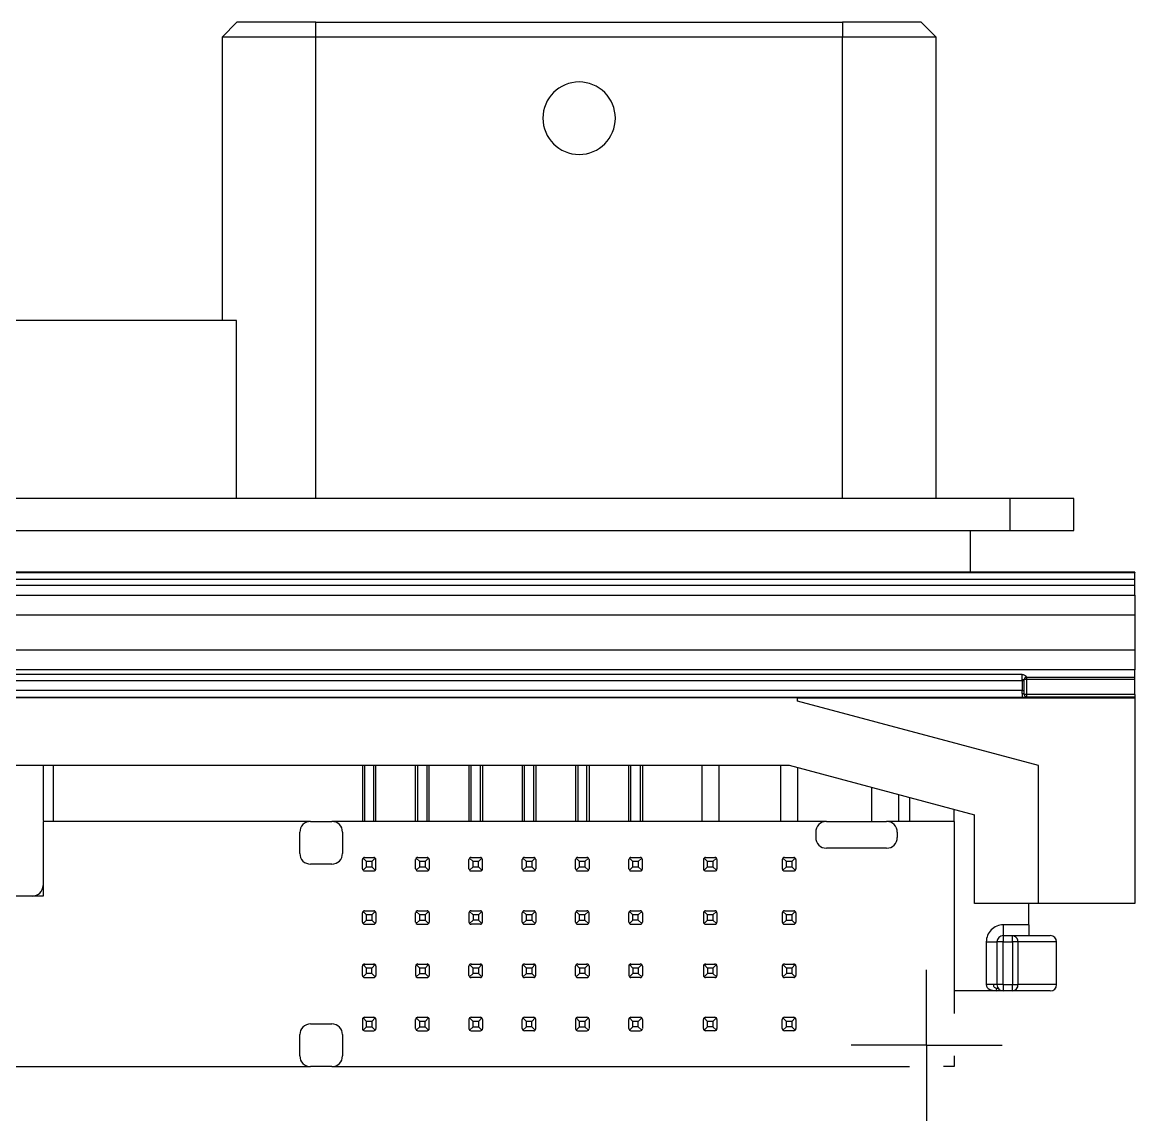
# Model space of a CAD drawing. Extents: x 2.24 to 7.89, y 4.31 to 7.98.
# Drawn here: x 5.837 to 7.892, y 5.947 to 7.976 of the extents above; entities that cross this region are included whole.
import ezdxf

# ---------------------------------------------------------------- set-up
doc = ezdxf.new("R2010")
doc.units = 0
doc.layers.get('0').update_dxf_attribs({"linetype": 'CONTINUOUS'})

# ---------------------------------------------------------------- blocks, each defined once
blk = doc.blocks.new('SW_CENTERMARKSYMBOL_0')
at = {"color": 0, "linetype": 'CONTINUOUS'}
for p, q in [((0, 0.1), (0, 0.1394)), ((0, 0), (0, 0.1)), ((-0.1, 0), (-0.1394, 0)), ((0, 0), (-0.1, 0)), ((0, 0), (0, -0.1)), ((0, 0), (0.1, 0)), ((0.1, 0), (0.1394, 0)), ((0, -0.1), (0, -0.1394))]:
    blk.add_line(p, q, dxfattribs=at)

msp = doc.modelspace()

# ---------------------------------------------------------------- linework, layer by layer
at = {"color": 7, "linetype": 'CONTINUOUS'}
for p, q in [((6.2337, 7.9761), (6.2062, 7.9486)), ((6.3794, 7.9761), (6.2337, 7.9761)), ((6.3794, 7.9486), (6.3794, 7.9761)), ((6.3794, 7.9761), (7.3518, 7.9761)), ((7.3518, 7.9761), (7.3518, 7.9486)), ((7.4975, 7.9761), (7.3518, 7.9761)), ((7.5251, 7.9486), (7.4975, 7.9761)), ((6.2062, 7.9486), (6.2062, 7.4249)), ((6.3794, 7.9486), (6.2062, 7.9486)), ((6.3794, 7.0962), (6.3794, 7.9486)), ((7.3518, 7.9486), (6.3794, 7.9486)), ((7.5251, 7.9486), (7.3518, 7.9486)), ((7.3518, 7.0962), (7.3518, 7.9486)), ((7.5251, 7.0962), (7.5251, 7.9486)), ((6.2329, 7.4249), (5.7266, 7.4249)), ((6.2329, 7.0962), (6.2329, 7.4249)), ((7.6612, 7.0962), (2.4676, 7.0962)), ((7.6612, 7.0962), (7.6612, 7.0371)), ((7.7793, 7.0962), (7.6612, 7.0962)), ((7.7793, 7.0371), (7.7793, 7.0963)), ((2.4676, 7.0371), (7.6612, 7.0371)), ((7.5881, 7.0371), (7.5881, 6.9604)), ((7.6612, 7.0371), (7.7793, 7.0371)), ((2.237, 6.9594), (7.8919, 6.9594)), ((2.237, 6.9476), (7.8919, 6.9476)), ((7.5881, 6.9604), (2.5408, 6.9604)), ((7.8919, 6.9604), (7.5881, 6.9604)), ((7.8919, 6.9604), (7.8919, 6.9594)), ((7.8919, 6.9476), (7.8919, 6.9594)), ((7.8919, 6.9363), (7.8919, 6.9476)), ((2.237, 6.9363), (7.8919, 6.9363)), ((7.8919, 6.9178), (7.8919, 6.9363)), ((2.237, 6.9178), (7.8919, 6.9178)), ((7.8919, 6.9178), (7.8919, 6.8809)), ((7.8919, 6.8809), (2.237, 6.8809)), ((7.8919, 6.8809), (7.8919, 6.8171)), ((2.237, 6.8171), (7.8919, 6.8171)), ((7.8919, 6.8171), (7.8919, 6.7801)), ((7.8919, 6.7801), (2.237, 6.7801)), ((7.684, 6.7711), (2.4449, 6.7711)), ((7.684, 6.7621), (7.684, 6.7711)), ((7.684, 6.76), (7.684, 6.7621)), ((7.6879, 6.7619), (7.6879, 6.7627)), ((7.6918, 6.7619), (7.6879, 6.7619)), ((7.6879, 6.7343), (7.6879, 6.7619)), ((7.6918, 6.7656), (7.6918, 6.7664)), ((7.8919, 6.7657), (7.6918, 6.7656)), ((7.6918, 6.7656), (7.6918, 6.7619)), ((7.8919, 6.7619), (7.6918, 6.7619)), ((7.6918, 6.7619), (7.6918, 6.7343)), ((7.8919, 6.7657), (7.8919, 6.7801)), ((7.8919, 6.7619), (7.8919, 6.7657)), ((7.8919, 6.7343), (7.8919, 6.7619)), ((2.4449, 6.76), (7.684, 6.76)), ((7.684, 6.7415), (2.4449, 6.7415)), ((7.684, 6.76), (7.6879, 6.76)), ((7.684, 6.76), (7.684, 6.7415)), ((7.684, 6.7415), (7.6879, 6.7415)), ((7.684, 6.736), (7.684, 6.7415)), ((2.4449, 6.7297), (7.684, 6.7297)), ((7.2692, 6.7281), (2.8597, 6.7281)), ((7.2692, 6.7281), (7.8919, 6.7281)), ((7.2692, 6.7222), (7.2692, 6.7281)), ((7.714, 6.603), (7.2692, 6.7222)), ((7.684, 6.736), (7.684, 6.7297)), ((7.6918, 6.7343), (7.6879, 6.7343)), ((7.6879, 6.7343), (7.6879, 6.7341)), ((7.6918, 6.7343), (7.6918, 6.7303)), ((7.8919, 6.7343), (7.6918, 6.7343)), ((7.6918, 6.7303), (7.8919, 6.7303)), ((7.6918, 6.7302), (7.6918, 6.7303)), ((7.8919, 6.7343), (7.8919, 6.7303)), ((7.8919, 6.7303), (7.8919, 6.7281)), ((7.8919, 6.7281), (7.8919, 6.3482)), ((2.8753, 6.6041), (7.2536, 6.6041)), ((5.8755, 6.6041), (5.8755, 6.5018)), ((5.8951, 6.4997), (5.8951, 6.6041)), ((6.4653, 6.6041), (6.4653, 6.4997)), ((6.4693, 6.6041), (6.4693, 6.4997)), ((6.4864, 6.4997), (6.4864, 6.6041)), ((6.4903, 6.4997), (6.4903, 6.6041)), ((6.5637, 6.4997), (6.5637, 6.6041)), ((6.5677, 6.4997), (6.5677, 6.6041)), ((6.5848, 6.4997), (6.5848, 6.6041)), ((6.5887, 6.4997), (6.5887, 6.6041)), ((6.6622, 6.6041), (6.6622, 6.4997)), ((6.6661, 6.4997), (6.6661, 6.6041)), ((6.6832, 6.4997), (6.6832, 6.6041)), ((6.6872, 6.6041), (6.6872, 6.4997)), ((6.7606, 6.6041), (6.7606, 6.4997)), ((6.7645, 6.4997), (6.7645, 6.6041)), ((6.7817, 6.4997), (6.7817, 6.6041)), ((6.7856, 6.6041), (6.7856, 6.4997)), ((6.859, 6.6041), (6.859, 6.4997)), ((6.863, 6.6041), (6.863, 6.4997)), ((6.8801, 6.4997), (6.8801, 6.6041)), ((6.884, 6.6041), (6.884, 6.4997)), ((6.9574, 6.4997), (6.9574, 6.6041)), ((6.9614, 6.4997), (6.9614, 6.6041)), ((6.9785, 6.6041), (6.9785, 6.4997)), ((6.9824, 6.6041), (6.9824, 6.4997)), ((7.092, 6.6041), (7.092, 6.4997)), ((7.1235, 6.6041), (7.1235, 6.4997)), ((7.2377, 6.6041), (7.2377, 6.4997)), ((7.2536, 6.6041), (7.5959, 6.5123)), ((7.2692, 6.5999), (7.2692, 6.4997)), ((7.714, 6.3482), (7.714, 6.603)), ((7.406, 6.4997), (7.406, 6.5632)), ((7.4562, 6.4997), (7.4562, 6.5498)), ((7.4758, 6.5445), (7.4758, 6.4997)), ((7.5585, 6.4997), (7.5585, 6.5224)), ((5.8755, 6.4997), (5.8755, 6.3619)), ((6.3695, 6.4997), (5.8755, 6.4997)), ((6.3695, 6.4997), (6.4089, 6.4997)), ((7.3223, 6.4997), (6.4089, 6.4997)), ((7.3223, 6.4997), (7.4335, 6.4997)), ((7.5585, 6.4997), (7.4335, 6.4997)), ((7.5585, 6.4997), (7.5585, 6.1454)), ((7.5959, 6.3482), (7.5959, 6.5123)), ((6.3499, 6.4407), (6.3499, 6.4801)), ((6.4286, 6.4801), (6.4286, 6.4407)), ((7.3026, 6.4801), (7.3026, 6.4702)), ((7.4532, 6.4801), (7.4532, 6.4702)), ((6.4729, 6.4258), (6.4665, 6.4322)), ((6.4693, 6.4334), (6.4864, 6.4334)), ((6.4892, 6.4322), (6.4827, 6.4258)), ((6.5713, 6.4258), (6.5649, 6.4322)), ((6.5677, 6.4334), (6.5848, 6.4334)), ((6.5876, 6.4322), (6.5812, 6.4258)), ((6.6697, 6.4258), (6.6633, 6.4322)), ((6.6661, 6.4334), (6.6832, 6.4334)), ((6.686, 6.4322), (6.6796, 6.4258)), ((6.7682, 6.4258), (6.7617, 6.4322)), ((6.7645, 6.4334), (6.7817, 6.4334)), ((6.7844, 6.4322), (6.778, 6.4258)), ((6.8666, 6.4258), (6.8602, 6.4322)), ((6.863, 6.4334), (6.8801, 6.4334)), ((6.8829, 6.4322), (6.8764, 6.4258)), ((6.965, 6.4258), (6.9586, 6.4322)), ((6.9614, 6.4334), (6.9785, 6.4334)), ((6.9813, 6.4322), (6.9749, 6.4258)), ((7.1028, 6.4258), (7.0964, 6.4322)), ((7.0992, 6.4334), (7.1163, 6.4334)), ((7.1191, 6.4322), (7.1127, 6.4258)), ((7.2485, 6.4258), (7.2421, 6.4322)), ((7.2448, 6.4334), (7.262, 6.4334)), ((7.2648, 6.4322), (7.2583, 6.4258)), ((7.4335, 6.4505), (7.3223, 6.4505)), ((6.4089, 6.421), (6.3695, 6.421)), ((6.4653, 6.4123), (6.4653, 6.4295)), ((6.4665, 6.4096), (6.4729, 6.416)), ((6.4729, 6.416), (6.4729, 6.4258)), ((6.4827, 6.4258), (6.4729, 6.4258)), ((6.4729, 6.416), (6.4827, 6.416)), ((6.4827, 6.4258), (6.4827, 6.416)), ((6.4827, 6.416), (6.4892, 6.4096)), ((6.4903, 6.4123), (6.4903, 6.4295)), ((6.5637, 6.4123), (6.5637, 6.4295)), ((6.5649, 6.4096), (6.5713, 6.416)), ((6.5713, 6.416), (6.5713, 6.4258)), ((6.5812, 6.4258), (6.5713, 6.4258)), ((6.5713, 6.416), (6.5812, 6.416)), ((6.5812, 6.4258), (6.5812, 6.416)), ((6.5812, 6.416), (6.5876, 6.4096)), ((6.5887, 6.4295), (6.5887, 6.4123)), ((6.6622, 6.4123), (6.6622, 6.4295)), ((6.6633, 6.4096), (6.6697, 6.416)), ((6.6697, 6.416), (6.6697, 6.4258)), ((6.6796, 6.4258), (6.6697, 6.4258)), ((6.6697, 6.416), (6.6796, 6.416)), ((6.6796, 6.416), (6.6796, 6.4258)), ((6.686, 6.4096), (6.6796, 6.416)), ((6.6872, 6.4123), (6.6872, 6.4295)), ((6.7606, 6.4123), (6.7606, 6.4295)), ((6.7617, 6.4096), (6.7682, 6.416)), ((6.7682, 6.416), (6.7682, 6.4258)), ((6.778, 6.4258), (6.7682, 6.4258)), ((6.7682, 6.416), (6.778, 6.416)), ((6.778, 6.4258), (6.778, 6.416)), ((6.778, 6.416), (6.7844, 6.4096)), ((6.7856, 6.4295), (6.7856, 6.4123)), ((6.859, 6.4123), (6.859, 6.4295)), ((6.8602, 6.4096), (6.8666, 6.416)), ((6.8666, 6.416), (6.8666, 6.4258)), ((6.8764, 6.4258), (6.8666, 6.4258)), ((6.8666, 6.416), (6.8764, 6.416)), ((6.8764, 6.4258), (6.8764, 6.416)), ((6.8764, 6.416), (6.8829, 6.4096)), ((6.884, 6.4295), (6.884, 6.4123)), ((6.9574, 6.4123), (6.9574, 6.4295)), ((6.9586, 6.4096), (6.965, 6.416)), ((6.965, 6.416), (6.965, 6.4258)), ((6.9749, 6.4258), (6.965, 6.4258)), ((6.965, 6.416), (6.9749, 6.416)), ((6.9749, 6.4258), (6.9749, 6.416)), ((6.9749, 6.416), (6.9813, 6.4096)), ((6.9824, 6.4123), (6.9824, 6.4295)), ((7.0952, 6.4295), (7.0952, 6.4123)), ((7.0964, 6.4096), (7.1028, 6.416)), ((7.1028, 6.416), (7.1028, 6.4258)), ((7.1127, 6.4258), (7.1028, 6.4258)), ((7.1028, 6.416), (7.1127, 6.416)), ((7.1127, 6.4258), (7.1127, 6.416)), ((7.1127, 6.416), (7.1191, 6.4096)), ((7.1202, 6.4295), (7.1202, 6.4123)), ((7.2409, 6.4295), (7.2409, 6.4123)), ((7.2421, 6.4096), (7.2485, 6.416)), ((7.2485, 6.416), (7.2485, 6.4258)), ((7.2583, 6.4258), (7.2485, 6.4258)), ((7.2485, 6.416), (7.2583, 6.416)), ((7.2583, 6.4258), (7.2583, 6.416)), ((7.2583, 6.416), (7.2648, 6.4096)), ((7.2659, 6.4295), (7.2659, 6.4123)), ((6.4693, 6.4084), (6.4864, 6.4084)), ((6.5677, 6.4084), (6.5848, 6.4084)), ((6.6661, 6.4084), (6.6832, 6.4084)), ((6.7645, 6.4084), (6.7817, 6.4084)), ((6.863, 6.4084), (6.8801, 6.4084)), ((6.9614, 6.4084), (6.9785, 6.4084)), ((7.0992, 6.4084), (7.1163, 6.4084)), ((7.2448, 6.4084), (7.262, 6.4084)), ((5.8755, 6.3619), (5.6392, 6.3619)), ((6.4653, 6.3139), (6.4653, 6.331)), ((6.4729, 6.3274), (6.4665, 6.3338)), ((6.4693, 6.335), (6.4864, 6.335)), ((6.4892, 6.3338), (6.4827, 6.3274)), ((6.4903, 6.331), (6.4903, 6.3139)), ((6.5637, 6.3139), (6.5637, 6.331)), ((6.5713, 6.3274), (6.5649, 6.3338)), ((6.5677, 6.335), (6.5848, 6.335)), ((6.5876, 6.3338), (6.5812, 6.3274)), ((6.5887, 6.331), (6.5887, 6.3139)), ((6.6622, 6.331), (6.6622, 6.3139)), ((6.6697, 6.3274), (6.6633, 6.3338)), ((6.6661, 6.335), (6.6832, 6.335)), ((6.686, 6.3338), (6.6796, 6.3274)), ((6.6872, 6.3139), (6.6872, 6.331)), ((6.7606, 6.3139), (6.7606, 6.331)), ((6.7682, 6.3274), (6.7617, 6.3338)), ((6.7645, 6.335), (6.7817, 6.335)), ((6.7844, 6.3338), (6.778, 6.3274)), ((6.7856, 6.331), (6.7856, 6.3139)), ((6.859, 6.3139), (6.859, 6.331)), ((6.8666, 6.3274), (6.8602, 6.3338)), ((6.863, 6.335), (6.8801, 6.335)), ((6.8829, 6.3338), (6.8764, 6.3274)), ((6.884, 6.3139), (6.884, 6.331)), ((6.9574, 6.3139), (6.9574, 6.331)), ((6.965, 6.3274), (6.9586, 6.3338)), ((6.9614, 6.335), (6.9785, 6.335)), ((6.9813, 6.3338), (6.9749, 6.3274)), ((6.9824, 6.331), (6.9824, 6.3139)), ((7.0952, 6.331), (7.0952, 6.3139)), ((7.1028, 6.3274), (7.0964, 6.3338)), ((7.0992, 6.335), (7.1163, 6.335)), ((7.1191, 6.3338), (7.1127, 6.3274)), ((7.1202, 6.331), (7.1202, 6.3139)), ((7.2409, 6.331), (7.2409, 6.3139)), ((7.2485, 6.3274), (7.2421, 6.3338)), ((7.2448, 6.335), (7.262, 6.335)), ((7.2648, 6.3338), (7.2583, 6.3274)), ((7.2659, 6.331), (7.2659, 6.3139)), ((7.714, 6.3482), (7.5959, 6.3482)), ((7.6963, 6.3088), (7.6963, 6.3482)), ((7.8919, 6.3482), (7.714, 6.3482)), ((6.4665, 6.3111), (6.4729, 6.3176)), ((6.4693, 6.31), (6.4864, 6.31)), ((6.4729, 6.3176), (6.4729, 6.3274)), ((6.4827, 6.3274), (6.4729, 6.3274)), ((6.4729, 6.3176), (6.4827, 6.3176)), ((6.4827, 6.3274), (6.4827, 6.3176)), ((6.4827, 6.3176), (6.4892, 6.3111)), ((6.5649, 6.3111), (6.5713, 6.3176)), ((6.5677, 6.31), (6.5848, 6.31)), ((6.5713, 6.3176), (6.5713, 6.3274)), ((6.5812, 6.3274), (6.5713, 6.3274)), ((6.5713, 6.3176), (6.5812, 6.3176)), ((6.5812, 6.3274), (6.5812, 6.3176)), ((6.5812, 6.3176), (6.5876, 6.3111)), ((6.6697, 6.3176), (6.6633, 6.3111)), ((6.6832, 6.31), (6.6661, 6.31)), ((6.6697, 6.3274), (6.6697, 6.3176)), ((6.6796, 6.3274), (6.6697, 6.3274)), ((6.6796, 6.3176), (6.6697, 6.3176)), ((6.6796, 6.3274), (6.6796, 6.3176)), ((6.686, 6.3111), (6.6796, 6.3176)), ((6.7617, 6.3111), (6.7682, 6.3176)), ((6.7645, 6.31), (6.7817, 6.31)), ((6.7682, 6.3176), (6.7682, 6.3274)), ((6.778, 6.3274), (6.7682, 6.3274)), ((6.7682, 6.3176), (6.778, 6.3176)), ((6.778, 6.3274), (6.778, 6.3176)), ((6.778, 6.3176), (6.7844, 6.3111)), ((6.8602, 6.3111), (6.8666, 6.3176)), ((6.863, 6.31), (6.8801, 6.31)), ((6.8666, 6.3176), (6.8666, 6.3274)), ((6.8764, 6.3274), (6.8666, 6.3274)), ((6.8666, 6.3176), (6.8764, 6.3176)), ((6.8764, 6.3176), (6.8764, 6.3274)), ((6.8829, 6.3111), (6.8764, 6.3176)), ((6.9586, 6.3111), (6.965, 6.3176)), ((6.9614, 6.31), (6.9785, 6.31)), ((6.965, 6.3176), (6.965, 6.3274)), ((6.9749, 6.3274), (6.965, 6.3274)), ((6.9749, 6.3176), (6.965, 6.3176)), ((6.9749, 6.3176), (6.9749, 6.3274)), ((6.9813, 6.3111), (6.9749, 6.3176)), ((7.0964, 6.3111), (7.1028, 6.3176)), ((7.0992, 6.31), (7.1163, 6.31)), ((7.1028, 6.3176), (7.1028, 6.3274)), ((7.1127, 6.3274), (7.1028, 6.3274)), ((7.1028, 6.3176), (7.1127, 6.3176)), ((7.1127, 6.3274), (7.1127, 6.3176)), ((7.1127, 6.3176), (7.1191, 6.3111)), ((7.2421, 6.3111), (7.2485, 6.3176)), ((7.2448, 6.31), (7.262, 6.31)), ((7.2485, 6.3176), (7.2485, 6.3274)), ((7.2583, 6.3274), (7.2485, 6.3274)), ((7.2485, 6.3176), (7.2583, 6.3176)), ((7.2583, 6.3274), (7.2583, 6.3176)), ((7.2583, 6.3176), (7.2648, 6.3111)), ((7.6963, 6.3088), (7.6491, 6.3088)), ((7.6491, 6.3088), (7.6491, 6.2891)), ((7.6963, 6.3088), (7.6963, 6.2891)), ((7.6491, 6.2891), (7.6491, 6.2773)), ((7.6491, 6.2891), (7.666, 6.2891)), ((7.666, 6.2885), (7.666, 6.2891)), ((7.666, 6.2891), (7.7357, 6.2891)), ((7.666, 6.2773), (7.666, 6.2885)), ((7.6176, 6.2773), (7.6373, 6.2773)), ((7.6176, 6.2773), (7.6176, 6.1986)), ((7.6373, 6.2773), (7.6373, 6.1986)), ((7.6491, 6.2773), (7.6373, 6.2773)), ((7.6491, 6.1986), (7.6491, 6.2773)), ((7.6491, 6.2773), (7.666, 6.2773)), ((7.666, 6.2773), (7.666, 6.1986)), ((7.6761, 6.2773), (7.666, 6.2773)), ((7.6761, 6.2773), (7.6761, 6.1986)), ((7.7475, 6.2773), (7.6761, 6.2773)), ((7.7475, 6.1986), (7.7475, 6.2773)), ((6.4653, 6.2155), (6.4653, 6.2326)), ((6.4729, 6.229), (6.4665, 6.2354)), ((6.4693, 6.2365), (6.4864, 6.2365)), ((6.4729, 6.2191), (6.4729, 6.229)), ((6.4827, 6.229), (6.4729, 6.229)), ((6.4892, 6.2354), (6.4827, 6.229)), ((6.4827, 6.2191), (6.4827, 6.229)), ((6.4903, 6.2326), (6.4903, 6.2155)), ((6.5637, 6.2326), (6.5637, 6.2155)), ((6.5713, 6.229), (6.5649, 6.2354)), ((6.5677, 6.2365), (6.5848, 6.2365)), ((6.5713, 6.2191), (6.5713, 6.229)), ((6.5812, 6.229), (6.5713, 6.229)), ((6.5876, 6.2354), (6.5812, 6.229)), ((6.5812, 6.229), (6.5812, 6.2191)), ((6.5887, 6.2326), (6.5887, 6.2155)), ((6.6622, 6.2155), (6.6622, 6.2326)), ((6.6697, 6.229), (6.6633, 6.2354)), ((6.6661, 6.2365), (6.6832, 6.2365)), ((6.6697, 6.2191), (6.6697, 6.229)), ((6.6796, 6.229), (6.6697, 6.229)), ((6.686, 6.2354), (6.6796, 6.229)), ((6.6796, 6.229), (6.6796, 6.2191)), ((6.6872, 6.2155), (6.6872, 6.2326)), ((6.7606, 6.2326), (6.7606, 6.2155)), ((6.7682, 6.229), (6.7617, 6.2354)), ((6.7645, 6.2365), (6.7817, 6.2365)), ((6.7682, 6.2191), (6.7682, 6.229)), ((6.778, 6.229), (6.7682, 6.229)), ((6.7844, 6.2354), (6.778, 6.229)), ((6.778, 6.229), (6.778, 6.2191)), ((6.7856, 6.2155), (6.7856, 6.2326)), ((6.859, 6.2155), (6.859, 6.2326)), ((6.8666, 6.229), (6.8602, 6.2354)), ((6.863, 6.2365), (6.8801, 6.2365)), ((6.8666, 6.229), (6.8666, 6.2191)), ((6.8764, 6.229), (6.8666, 6.229)), ((6.8829, 6.2354), (6.8764, 6.229)), ((6.8764, 6.229), (6.8764, 6.2191)), ((6.884, 6.2326), (6.884, 6.2155)), ((6.9574, 6.2326), (6.9574, 6.2155)), ((6.965, 6.229), (6.9586, 6.2354)), ((6.9614, 6.2365), (6.9785, 6.2365)), ((6.965, 6.229), (6.965, 6.2191)), ((6.9749, 6.229), (6.965, 6.229)), ((6.9813, 6.2354), (6.9749, 6.229)), ((6.9749, 6.229), (6.9749, 6.2191)), ((6.9824, 6.2326), (6.9824, 6.2155)), ((7.0952, 6.2326), (7.0952, 6.2155)), ((7.1028, 6.229), (7.0964, 6.2354)), ((7.0992, 6.2365), (7.1163, 6.2365)), ((7.1028, 6.229), (7.1028, 6.2191)), ((7.1127, 6.229), (7.1028, 6.229)), ((7.1191, 6.2354), (7.1127, 6.229)), ((7.1127, 6.229), (7.1127, 6.2191)), ((7.1202, 6.2326), (7.1202, 6.2155)), ((7.2409, 6.2326), (7.2409, 6.2155)), ((7.2485, 6.229), (7.2421, 6.2354)), ((7.2448, 6.2365), (7.262, 6.2365)), ((7.2485, 6.229), (7.2485, 6.2191)), ((7.2583, 6.229), (7.2485, 6.229)), ((7.2648, 6.2354), (7.2583, 6.229)), ((7.2583, 6.229), (7.2583, 6.2191)), ((7.2659, 6.2326), (7.2659, 6.2155)), ((6.4665, 6.2127), (6.4729, 6.2191)), ((6.4693, 6.2115), (6.4864, 6.2115)), ((6.4827, 6.2191), (6.4729, 6.2191)), ((6.4892, 6.2127), (6.4827, 6.2191)), ((6.5649, 6.2127), (6.5713, 6.2191)), ((6.5677, 6.2115), (6.5848, 6.2115)), ((6.5713, 6.2191), (6.5812, 6.2191)), ((6.5812, 6.2191), (6.5876, 6.2127)), ((6.6697, 6.2191), (6.6633, 6.2127)), ((6.6832, 6.2115), (6.6661, 6.2115)), ((6.6796, 6.2191), (6.6697, 6.2191)), ((6.686, 6.2127), (6.6796, 6.2191)), ((6.7617, 6.2127), (6.7682, 6.2191)), ((6.7817, 6.2115), (6.7645, 6.2115)), ((6.7682, 6.2191), (6.778, 6.2191)), ((6.778, 6.2191), (6.7844, 6.2127)), ((6.8666, 6.2191), (6.8602, 6.2127)), ((6.863, 6.2115), (6.8801, 6.2115)), ((6.8764, 6.2191), (6.8666, 6.2191)), ((6.8764, 6.2191), (6.8829, 6.2127)), ((6.965, 6.2191), (6.9586, 6.2127)), ((6.9785, 6.2115), (6.9614, 6.2115)), ((6.9749, 6.2191), (6.965, 6.2191)), ((6.9749, 6.2191), (6.9813, 6.2127)), ((7.1028, 6.2191), (7.0964, 6.2127)), ((7.1163, 6.2115), (7.0992, 6.2115)), ((7.1127, 6.2191), (7.1028, 6.2191)), ((7.1127, 6.2191), (7.1191, 6.2127)), ((7.2485, 6.2191), (7.2421, 6.2127)), ((7.262, 6.2115), (7.2448, 6.2115)), ((7.2583, 6.2191), (7.2485, 6.2191)), ((7.2583, 6.2191), (7.2648, 6.2127)), ((7.6373, 6.1867), (7.5585, 6.1867)), ((7.6315, 6.1986), (7.6176, 6.1986)), ((7.6373, 6.1986), (7.6315, 6.1986)), ((7.6373, 6.1867), (7.6366, 6.1912)), ((7.6491, 6.1986), (7.6373, 6.1986)), ((7.6488, 6.1867), (7.6373, 6.1867)), ((7.6491, 6.1986), (7.666, 6.1986)), ((7.6491, 6.1986), (7.6491, 6.1867)), ((7.666, 6.1867), (7.6491, 6.1867)), ((7.666, 6.1867), (7.666, 6.1986)), ((7.666, 6.1986), (7.6761, 6.1986)), ((7.7357, 6.1867), (7.666, 6.1867)), ((7.7475, 6.1986), (7.6761, 6.1986)), ((6.3695, 6.1257), (6.4089, 6.1257)), ((6.4653, 6.1342), (6.4653, 6.1171)), ((6.4729, 6.1305), (6.4665, 6.137)), ((6.4693, 6.1381), (6.4864, 6.1381)), ((6.4729, 6.1207), (6.4729, 6.1305)), ((6.4827, 6.1305), (6.4729, 6.1305)), ((6.4892, 6.137), (6.4827, 6.1305)), ((6.4827, 6.1305), (6.4827, 6.1207)), ((6.4903, 6.1342), (6.4903, 6.1171)), ((6.5637, 6.1171), (6.5637, 6.1342)), ((6.5713, 6.1305), (6.5649, 6.137)), ((6.5677, 6.1381), (6.5848, 6.1381)), ((6.5713, 6.1207), (6.5713, 6.1305)), ((6.5812, 6.1305), (6.5713, 6.1305)), ((6.5876, 6.137), (6.5812, 6.1305)), ((6.5812, 6.1207), (6.5812, 6.1305)), ((6.5887, 6.1171), (6.5887, 6.1342)), ((6.6622, 6.1342), (6.6622, 6.1171)), ((6.6697, 6.1305), (6.6633, 6.137)), ((6.6661, 6.1381), (6.6832, 6.1381)), ((6.6697, 6.1207), (6.6697, 6.1305)), ((6.6796, 6.1305), (6.6697, 6.1305)), ((6.686, 6.137), (6.6796, 6.1305)), ((6.6796, 6.1305), (6.6796, 6.1207)), ((6.6872, 6.1342), (6.6872, 6.1171)), ((6.7606, 6.1171), (6.7606, 6.1342)), ((6.7682, 6.1305), (6.7617, 6.137)), ((6.7645, 6.1381), (6.7817, 6.1381)), ((6.7682, 6.1207), (6.7682, 6.1305)), ((6.778, 6.1305), (6.7682, 6.1305)), ((6.7844, 6.137), (6.778, 6.1305)), ((6.778, 6.1207), (6.778, 6.1305)), ((6.7856, 6.1171), (6.7856, 6.1342)), ((6.859, 6.1342), (6.859, 6.1171)), ((6.8666, 6.1305), (6.8602, 6.137)), ((6.863, 6.1381), (6.8801, 6.1381)), ((6.8666, 6.1207), (6.8666, 6.1305)), ((6.8764, 6.1305), (6.8666, 6.1305)), ((6.8829, 6.137), (6.8764, 6.1305)), ((6.8764, 6.1305), (6.8764, 6.1207)), ((6.884, 6.1342), (6.884, 6.1171)), ((6.9574, 6.1171), (6.9574, 6.1342)), ((6.965, 6.1305), (6.9586, 6.137)), ((6.9614, 6.1381), (6.9785, 6.1381)), ((6.965, 6.1207), (6.965, 6.1305)), ((6.9749, 6.1305), (6.965, 6.1305)), ((6.9813, 6.137), (6.9749, 6.1305)), ((6.9749, 6.1207), (6.9749, 6.1305)), ((6.9824, 6.1342), (6.9824, 6.1171)), ((7.0952, 6.1171), (7.0952, 6.1342)), ((7.1028, 6.1305), (7.0964, 6.137)), ((7.0992, 6.1381), (7.1163, 6.1381)), ((7.1028, 6.1207), (7.1028, 6.1305)), ((7.1127, 6.1305), (7.1028, 6.1305)), ((7.1191, 6.137), (7.1127, 6.1305)), ((7.1127, 6.1305), (7.1127, 6.1207)), ((7.1202, 6.1342), (7.1202, 6.1171)), ((7.2409, 6.1171), (7.2409, 6.1342)), ((7.2485, 6.1305), (7.2421, 6.137)), ((7.2448, 6.1381), (7.262, 6.1381)), ((7.2485, 6.1207), (7.2485, 6.1305)), ((7.2583, 6.1305), (7.2485, 6.1305)), ((7.2648, 6.137), (7.2583, 6.1305)), ((7.2583, 6.1305), (7.2583, 6.1207)), ((7.2659, 6.1342), (7.2659, 6.1171)), ((6.3499, 6.0667), (6.3499, 6.106)), ((6.4286, 6.106), (6.4286, 6.0667)), ((6.4665, 6.1143), (6.4729, 6.1207)), ((6.4693, 6.1131), (6.4864, 6.1131)), ((6.4729, 6.1207), (6.4827, 6.1207)), ((6.4827, 6.1207), (6.4892, 6.1143)), ((6.5649, 6.1143), (6.5713, 6.1207)), ((6.5677, 6.1131), (6.5848, 6.1131)), ((6.5713, 6.1207), (6.5812, 6.1207)), ((6.5876, 6.1143), (6.5812, 6.1207)), ((6.6633, 6.1143), (6.6697, 6.1207)), ((6.6661, 6.1131), (6.6832, 6.1131)), ((6.6697, 6.1207), (6.6796, 6.1207)), ((6.6796, 6.1207), (6.686, 6.1143)), ((6.7682, 6.1207), (6.7617, 6.1143)), ((6.7817, 6.1131), (6.7645, 6.1131)), ((6.778, 6.1207), (6.7682, 6.1207)), ((6.7844, 6.1143), (6.778, 6.1207)), ((6.8602, 6.1143), (6.8666, 6.1207)), ((6.863, 6.1131), (6.8801, 6.1131)), ((6.8666, 6.1207), (6.8764, 6.1207)), ((6.8764, 6.1207), (6.8829, 6.1143)), ((6.9586, 6.1143), (6.965, 6.1207)), ((6.9614, 6.1131), (6.9785, 6.1131)), ((6.9749, 6.1207), (6.965, 6.1207)), ((6.9813, 6.1143), (6.9749, 6.1207)), ((7.1028, 6.1207), (7.0964, 6.1143)), ((7.1163, 6.1131), (7.0992, 6.1131)), ((7.1127, 6.1207), (7.1028, 6.1207)), ((7.1191, 6.1143), (7.1127, 6.1207)), ((7.2485, 6.1207), (7.2421, 6.1143)), ((7.262, 6.1131), (7.2448, 6.1131)), ((7.2583, 6.1207), (7.2485, 6.1207)), ((7.2648, 6.1143), (7.2583, 6.1207)), ((7.5585, 6.0667), (7.5585, 6.047)), ((5.59, 6.047), (6.3695, 6.047)), ((6.4089, 6.047), (6.3695, 6.047)), ((6.4089, 6.047), (7.4758, 6.047)), ((7.5585, 6.047), (7.5388, 6.047))]:
    msp.add_line(p, q, dxfattribs=at)
for points in [[(7.684, 6.7711), (7.6856, 6.771), (7.687, 6.7707), (7.6884, 6.7702), (7.6897, 6.7695), (7.6913, 6.768), (7.6918, 6.7664)], [(7.6879, 6.7341), (7.6876, 6.7348), (7.6867, 6.7354), (7.6855, 6.7358), (7.684, 6.736)], [(7.666, 6.2891), (7.668, 6.2889), (7.6699, 6.2882), (7.6698, 6.2882)], [(7.6698, 6.2882), (7.6667, 6.2887), (7.666, 6.2886)], [(7.6176, 6.1986), (7.618, 6.1958), (7.6193, 6.1934), (7.6214, 6.1912), (7.6242, 6.1895), (7.6306, 6.1874), (7.6373, 6.1867)], [(7.6366, 6.1912), (7.6343, 6.1923), (7.6326, 6.1933), (7.6321, 6.194), (7.6317, 6.1949), (7.6315, 6.1986)]]:
    msp.add_lwpolyline(points, dxfattribs=at)
for centre, radius, start, end in [((6.8656, 7.7989), 0.0669, 90.0001, 180), ((6.8656, 7.7989), 0.0669, 359.9999, 90.0001), ((6.8656, 7.7989), 0.0669, 180, 360), ((7.6849, 6.7682), 0.00625, 261.2182, 298.4847), ((7.6917, 6.7626), 0.00382, 88.2756, 178.1619), ((7.6917, 6.7618), 0.00382, 88.2756, 178.1619), ((7.6855, 6.7693), 0.0397, 267.7514, 279.1671), ((7.6918, 6.7343), 0.00394, 180.0197, 270.016), ((7.6918, 6.7341), 0.00394, 180.019, 270.0168), ((6.3695, 6.4801), 0.0197, 89.9996, 180.0006), ((6.4089, 6.4801), 0.0197, 0.0002, 90), ((7.3223, 6.4801), 0.0197, 89.9998, 180.0004), ((7.4335, 6.4801), 0.0197, 359.9996, 90.0002), ((7.3223, 6.4702), 0.0197, 179.9996, 270.0001), ((7.4335, 6.4702), 0.0197, 269.9999, 0.0004), ((6.3695, 6.4407), 0.0197, 179.9995, 270.0001), ((6.4089, 6.4407), 0.0197, 270.0003, 359.9997), ((6.4693, 6.4295), 0.00394, 134.9933, 180.0077), ((6.4693, 6.4295), 0.00394, 90.0001, 135.0015), ((6.4864, 6.4295), 0.00394, 44.9975, 90.0009), ((6.4864, 6.4295), 0.00394, 359.9951, 45.004), ((6.5677, 6.4295), 0.00394, 134.9977, 179.9981), ((6.5677, 6.4295), 0.00394, 90.0001, 135.0015), ((6.5848, 6.4295), 0.00394, 44.9954, 90.003), ((6.5848, 6.4295), 0.00394, 0.0051, 44.9991), ((6.6661, 6.4295), 0.00394, 135.0041, 179.9969), ((6.6661, 6.4295), 0.00394, 90.0001, 135.0015), ((6.6832, 6.4295), 0.00394, 44.9966, 90.0018), ((6.6832, 6.4295), 0.00394, 359.9917, 45.0073), ((6.7645, 6.4295), 0.00394, 134.9933, 180.0077), ((6.7645, 6.4295), 0.00394, 90.0001, 135.0015), ((6.7817, 6.4295), 0.00394, 44.9975, 90.0009), ((6.7817, 6.4295), 0.00394, 0.0028, 44.9962), ((6.863, 6.4295), 0.00394, 135.0076, 179.9934), ((6.863, 6.4295), 0.00394, 90.0016, 134.9979), ((6.8801, 6.4295), 0.00394, 44.9954, 90.003), ((6.8801, 6.4295), 0.00394, 0.0051, 44.9991), ((6.9614, 6.4295), 0.00394, 134.9933, 180.0077), ((6.9614, 6.4295), 0.00394, 90.0001, 135.0015), ((6.9785, 6.4295), 0.00394, 44.9966, 90.0018), ((6.9785, 6.4295), 0.00394, 359.9917, 45.0073), ((7.0992, 6.4295), 0.00394, 135.0041, 179.9969), ((7.0992, 6.4295), 0.00394, 90.0001, 135.0015), ((7.1163, 6.4295), 0.00394, 44.9966, 90.0018), ((7.1163, 6.4295), 0.00394, 359.9917, 45.0073), ((7.2448, 6.4295), 0.00394, 135.0041, 179.9969), ((7.2448, 6.4295), 0.00394, 90.0008, 134.9987), ((7.262, 6.4295), 0.00394, 44.9954, 90.003), ((7.262, 6.4295), 0.00394, 0.0051, 44.9991), ((6.4689, 6.4122), 0.00361, 177.8435, 227.1545), ((6.4864, 6.4123), 0.00394, 315.001, 0.001), ((6.5674, 6.4122), 0.00361, 177.8537, 227.1494), ((6.5851, 6.4122), 0.00367, 313.2869, 1.71), ((6.6658, 6.4122), 0.00361, 177.8467, 227.1512), ((6.6835, 6.4122), 0.00367, 313.2941, 1.708), ((6.7642, 6.4122), 0.00361, 177.8435, 227.1545), ((6.7819, 6.4122), 0.00367, 313.2941, 1.708), ((6.8626, 6.4122), 0.00361, 177.8467, 227.1512), ((6.8803, 6.4122), 0.00367, 313.2869, 1.71), ((6.9611, 6.4122), 0.00361, 177.8467, 227.1512), ((6.9785, 6.4123), 0.00394, 314.9962, 0.0059), ((7.0992, 6.4123), 0.00394, 180.0036, 224.9944), ((7.1166, 6.4122), 0.00367, 313.2911, 1.711), ((7.2448, 6.4123), 0.00394, 180.0074, 224.9905), ((7.2622, 6.4122), 0.00367, 313.2943, 1.7026), ((6.4693, 6.4123), 0.00394, 224.9986, 270.0024), ((6.4864, 6.4123), 0.00394, 269.9991, 314.9999), ((6.5677, 6.4123), 0.00394, 224.9977, 270.0033), ((6.5849, 6.412), 0.00361, 267.8444, 317.1547), ((6.6661, 6.4123), 0.00394, 224.9998, 270.0012), ((6.6832, 6.4123), 0.00394, 269.9981, 315.001), ((6.7645, 6.4123), 0.00394, 224.9986, 270.0024), ((6.7818, 6.412), 0.00361, 267.8469, 317.1521), ((6.863, 6.4123), 0.00394, 225.0045, 269.9986), ((6.8802, 6.412), 0.00361, 267.8444, 317.1547), ((6.9614, 6.4123), 0.00394, 224.9998, 270.0012), ((6.9785, 6.4123), 0.00394, 269.9991, 314.9999), ((7.0991, 6.4121), 0.00367, 223.2959, 271.7051), ((7.1163, 6.4123), 0.00394, 269.9981, 315.001), ((7.2447, 6.4121), 0.00367, 223.2961, 271.707), ((7.262, 6.4123), 0.00394, 269.9973, 315.0018), ((5.8558, 6.3816), 0.0197, 270, 359.9998), ((6.4693, 6.331), 0.00394, 134.9962, 180.0059), ((6.4693, 6.331), 0.00394, 89.9973, 135.0018), ((6.4864, 6.331), 0.00394, 45.0007, 90.0003), ((6.4864, 6.331), 0.00394, 359.9945, 45.0034), ((6.5677, 6.331), 0.00394, 135.0006, 179.9963), ((6.5677, 6.331), 0.00394, 89.9973, 135.0018), ((6.5848, 6.331), 0.00394, 44.9986, 90.0024), ((6.5848, 6.331), 0.00394, 0.0046, 44.9985), ((6.6661, 6.331), 0.00394, 135.007, 179.9951), ((6.6661, 6.331), 0.00394, 89.9973, 135.0018), ((6.6832, 6.331), 0.00394, 44.9998, 90.0012), ((6.6832, 6.331), 0.00394, 359.9912, 45.0068), ((6.7645, 6.331), 0.00394, 134.9962, 180.0059), ((6.7645, 6.331), 0.00394, 89.9973, 135.0018), ((6.7817, 6.331), 0.00394, 45.0007, 90.0003), ((6.7817, 6.331), 0.00394, 0.0023, 44.9957), ((6.863, 6.331), 0.00394, 135.0104, 179.9916), ((6.863, 6.331), 0.00394, 89.9988, 134.9981), ((6.8801, 6.331), 0.00394, 44.9986, 90.0024), ((6.8801, 6.331), 0.00394, 0.0046, 44.9985), ((6.9611, 6.3311), 0.00367, 133.2941, 181.708), ((6.9614, 6.331), 0.00394, 89.9973, 135.0018), ((6.9785, 6.331), 0.00394, 44.9998, 90.0012), ((6.9785, 6.331), 0.00394, 359.9912, 45.0068), ((7.0992, 6.331), 0.00394, 135.007, 179.9951), ((7.0992, 6.331), 0.00394, 89.9973, 135.0018), ((7.1163, 6.331), 0.00394, 44.9998, 90.0012), ((7.1163, 6.331), 0.00394, 359.9912, 45.0068), ((7.2448, 6.331), 0.00394, 135.007, 179.9951), ((7.2448, 6.331), 0.00394, 89.998, 134.9989), ((7.262, 6.331), 0.00394, 44.9986, 90.0024), ((7.262, 6.331), 0.00394, 0.0046, 44.9985), ((6.4689, 6.3138), 0.00361, 177.8431, 227.1549), ((6.4693, 6.3139), 0.00394, 225.0008, 269.9976), ((6.4865, 6.3136), 0.00361, 267.8532, 317.1484), ((6.4866, 6.3138), 0.00367, 313.2941, 1.708), ((6.5674, 6.3138), 0.00361, 177.8533, 227.1498), ((6.5677, 6.3139), 0.00394, 224.9999, 269.9985), ((6.5849, 6.3136), 0.00361, 267.8513, 317.1503), ((6.5851, 6.3138), 0.00367, 313.2869, 1.71), ((6.6661, 6.3139), 0.00394, 180.0023, 224.9957), ((6.666, 6.3136), 0.00367, 223.296, 271.7024), ((6.6832, 6.3139), 0.00394, 270.0048, 314.9968), ((6.6832, 6.3139), 0.00394, 314.9938, 0.0083), ((6.7642, 6.3138), 0.00361, 177.8431, 227.1549), ((6.7645, 6.3139), 0.00394, 225.0008, 269.9976), ((6.7818, 6.3136), 0.00361, 267.8539, 317.1477), ((6.7819, 6.3138), 0.00367, 313.2941, 1.708), ((6.8626, 6.3138), 0.00361, 177.8464, 227.1516), ((6.863, 6.3139), 0.00394, 225.0067, 269.9938), ((6.8801, 6.3139), 0.00394, 270.004, 314.9976), ((6.8803, 6.3138), 0.00367, 313.2869, 1.71), ((6.9614, 6.3139), 0.00394, 179.9912, 225.0068), ((6.9614, 6.3139), 0.00394, 225.002, 269.9964), ((6.9785, 6.3139), 0.00394, 270.0059, 314.9958), ((6.9788, 6.3138), 0.00367, 313.2941, 1.708), ((7.0992, 6.3139), 0.00394, 180.0023, 224.9957), ((7.0991, 6.3136), 0.00367, 223.296, 271.7024), ((7.1163, 6.3139), 0.00394, 270.0048, 314.9968), ((7.1166, 6.3138), 0.00367, 313.2911, 1.711), ((7.2448, 6.3139), 0.00394, 180.0061, 224.9919), ((7.2447, 6.3136), 0.00367, 223.2963, 271.7043), ((7.262, 6.3139), 0.00394, 270.004, 314.9976), ((7.2622, 6.3138), 0.00367, 313.2943, 1.7026), ((7.6491, 6.2773), 0.0315, 89.9999, 180.0001), ((7.6491, 6.2773), 0.0118, 90, 180), ((7.6642, 6.2777), 0.0119, 358.0721, 61.8182), ((7.7357, 6.2773), 0.0118, 0.0165, 89.9832), ((6.469, 6.2327), 0.00367, 133.2953, 181.7067), ((6.4693, 6.2326), 0.00394, 89.9992, 134.9999), ((6.4864, 6.2326), 0.00394, 45.0007, 90.0003), ((6.4864, 6.2326), 0.00394, 359.9958, 45.0021), ((6.5677, 6.2326), 0.00394, 135.0006, 179.9963), ((6.5677, 6.2326), 0.00394, 89.9992, 134.9999), ((6.5848, 6.2326), 0.00394, 44.9986, 90.0024), ((6.5848, 6.2326), 0.00394, 0.0059, 44.9972), ((6.6658, 6.2327), 0.00367, 133.2953, 181.7067), ((6.6661, 6.2326), 0.00394, 89.9992, 134.9999), ((6.6832, 6.2326), 0.00394, 44.9998, 90.0012), ((6.6832, 6.2326), 0.00394, 359.9925, 45.0055), ((6.7645, 6.2326), 0.00394, 134.9962, 180.0059), ((6.7645, 6.2326), 0.00394, 89.9992, 134.9999), ((6.7817, 6.2326), 0.00394, 45.0007, 90.0003), ((6.7817, 6.2326), 0.00394, 0.0036, 44.9944), ((6.8627, 6.2327), 0.00367, 133.2953, 181.7067), ((6.863, 6.2326), 0.00394, 90.0007, 134.9962), ((6.8801, 6.2326), 0.00394, 44.9986, 90.0024), ((6.8801, 6.2326), 0.00394, 0.0059, 44.9972), ((6.9611, 6.2327), 0.00367, 133.2953, 181.7067), ((6.9614, 6.2326), 0.00394, 89.9992, 134.9999), ((6.9785, 6.2326), 0.00394, 44.9998, 90.0012), ((6.9788, 6.2327), 0.00361, 357.8435, 47.1545), ((7.0989, 6.2327), 0.00367, 133.2953, 181.7067), ((7.0992, 6.2326), 0.00394, 89.9992, 134.9999), ((7.1163, 6.2326), 0.00394, 44.9998, 90.0012), ((7.1166, 6.2327), 0.00361, 357.8435, 47.1545), ((7.2446, 6.2327), 0.00367, 133.2953, 181.7067), ((7.2448, 6.2326), 0.00394, 89.9999, 134.997), ((7.262, 6.2326), 0.00394, 44.9986, 90.0024), ((7.2623, 6.2327), 0.00361, 357.8574, 47.1457), ((6.4693, 6.2155), 0.00394, 179.9917, 225.0073), ((6.4693, 6.2155), 0.00394, 224.9978, 270.0006), ((6.4864, 6.2155), 0.00394, 270.0003, 315.0013), ((6.4866, 6.2154), 0.00367, 313.2939, 1.7071), ((6.5677, 6.2155), 0.00394, 180.0051, 224.9991), ((6.5676, 6.2152), 0.00367, 223.2884, 271.71), ((6.5848, 6.2155), 0.00394, 269.9984, 315.0032), ((6.5851, 6.2154), 0.00367, 313.2867, 1.7091), ((6.6661, 6.2155), 0.00394, 180.0028, 224.9962), ((6.6661, 6.2155), 0.00394, 224.999, 269.9994), ((6.6832, 6.2155), 0.00394, 269.9992, 315.0024), ((6.6832, 6.2155), 0.00394, 314.9933, 0.0077), ((6.7645, 6.2155), 0.00394, 179.9917, 225.0073), ((6.7644, 6.2152), 0.00367, 223.2884, 271.71), ((6.7817, 6.2155), 0.00394, 270.0003, 315.0013), ((6.7817, 6.2155), 0.00394, 315.0041, 359.9969), ((6.863, 6.2155), 0.00394, 180.0067, 224.9924), ((6.863, 6.2155), 0.00394, 225.0038, 269.9968), ((6.8801, 6.2155), 0.00394, 269.9984, 315.0032), ((6.8803, 6.2154), 0.00367, 313.2867, 1.7091), ((6.9614, 6.2155), 0.00394, 179.9917, 225.0073), ((6.9613, 6.2152), 0.00367, 223.2923, 271.7061), ((6.9785, 6.2155), 0.00394, 270.0003, 315.0013), ((6.9785, 6.2155), 0.00394, 314.9933, 0.0077), ((7.0992, 6.2155), 0.00394, 180.0028, 224.9962), ((7.0991, 6.2152), 0.00367, 223.2923, 271.7061), ((7.1163, 6.2155), 0.00394, 269.9992, 315.0024), ((7.1163, 6.2155), 0.00394, 314.9933, 0.0077), ((7.2448, 6.2155), 0.00394, 180.0067, 224.9924), ((7.2447, 6.2152), 0.00367, 223.2925, 271.708), ((7.262, 6.2155), 0.00394, 269.9984, 315.0032), ((7.262, 6.2155), 0.00394, 314.9977, 359.9981), ((7.6377, 6.1867), 0.00464, 49.5303, 103.6499), ((7.6491, 6.1986), 0.0118, 180, 270), ((7.6651, 6.1978), 0.0111, 274.6343, 3.985), ((7.7357, 6.1986), 0.0118, 270.0175, 359.9832), ((6.3695, 6.106), 0.0197, 89.9999, 180.0005), ((6.4089, 6.106), 0.0197, 0.0003, 89.9997), ((6.4693, 6.1342), 0.00394, 134.9933, 180.0077), ((6.4693, 6.1342), 0.00394, 89.9984, 135.0032), ((6.4864, 6.1342), 0.00394, 44.9975, 90.0009), ((6.4864, 6.1342), 0.00394, 359.9951, 45.004), ((6.5677, 6.1342), 0.00394, 134.9977, 179.9981), ((6.5677, 6.1342), 0.00394, 89.9984, 135.0032), ((6.5848, 6.1342), 0.00394, 44.9954, 90.003), ((6.5848, 6.1342), 0.00394, 0.0051, 44.9991), ((6.6661, 6.1342), 0.00394, 135.0041, 179.9969), ((6.6661, 6.1342), 0.00394, 89.9984, 135.0032), ((6.6832, 6.1342), 0.00394, 44.9966, 90.0018), ((6.6832, 6.1342), 0.00394, 359.9917, 45.0073), ((6.7643, 6.1343), 0.00367, 133.2909, 181.71), ((6.7645, 6.1342), 0.00394, 89.9984, 135.0032), ((6.7817, 6.1342), 0.00394, 44.9975, 90.0009), ((6.7817, 6.1342), 0.00394, 0.0028, 44.9962), ((6.863, 6.1342), 0.00394, 135.0076, 179.9934), ((6.863, 6.1342), 0.00394, 89.9999, 134.9995), ((6.8801, 6.1342), 0.00394, 44.9954, 90.003), ((6.8801, 6.1342), 0.00394, 0.0051, 44.9991), ((6.9611, 6.1343), 0.00367, 133.2939, 181.7071), ((6.9614, 6.1342), 0.00394, 89.9984, 135.0032), ((6.9785, 6.1342), 0.00394, 44.9966, 90.0018), ((6.9785, 6.1342), 0.00394, 359.9917, 45.0073), ((7.0989, 6.1343), 0.00367, 133.2939, 181.7071), ((7.0992, 6.1342), 0.00394, 89.9984, 135.0032), ((7.1163, 6.1342), 0.00394, 44.9966, 90.0018), ((7.1166, 6.1343), 0.00361, 357.8427, 47.1563), ((7.2446, 6.1343), 0.00367, 133.2939, 181.7071), ((7.2448, 6.1342), 0.00394, 89.9991, 135.0003), ((7.262, 6.1342), 0.00394, 44.9954, 90.003), ((7.2623, 6.1343), 0.00361, 357.8567, 47.1475), ((6.4693, 6.1171), 0.00394, 179.9925, 225.0055), ((6.4691, 6.1168), 0.00367, 223.292, 271.709), ((6.4864, 6.1171), 0.00394, 270.001, 314.998), ((6.4866, 6.1169), 0.00367, 313.2953, 1.7067), ((6.5674, 6.1169), 0.00361, 177.8537, 227.1494), ((6.5677, 6.1171), 0.00394, 224.9994, 270.0016), ((6.5848, 6.1171), 0.00394, 269.9992, 314.9999), ((6.5851, 6.1169), 0.00367, 313.2881, 1.7088), ((6.6661, 6.1171), 0.00394, 180.0036, 224.9944), ((6.666, 6.1168), 0.00367, 223.2959, 271.7051), ((6.6832, 6.1171), 0.00394, 270, 314.9991), ((6.6835, 6.1169), 0.00367, 313.2953, 1.7067), ((6.7645, 6.1171), 0.00394, 179.9925, 225.0055), ((6.7645, 6.1171), 0.00394, 225.0003, 270.0006), ((6.7818, 6.1167), 0.00361, 267.8469, 317.1521), ((6.7817, 6.1171), 0.00394, 315.0075, 359.9945), ((6.863, 6.1171), 0.00394, 180.0074, 224.9905), ((6.8628, 6.1168), 0.00367, 223.2961, 271.707), ((6.8801, 6.1171), 0.00394, 269.9992, 314.9999), ((6.8803, 6.1169), 0.00367, 313.2881, 1.7088), ((6.9614, 6.1171), 0.00394, 179.9925, 225.0055), ((6.9614, 6.1171), 0.00394, 225.0015, 269.9995), ((6.9785, 6.1171), 0.00394, 270.001, 314.998), ((6.9788, 6.1169), 0.00367, 313.2953, 1.7067), ((7.0992, 6.1171), 0.00394, 180.0036, 224.9944), ((7.0992, 6.1171), 0.00394, 225.0015, 269.9995), ((7.1163, 6.1171), 0.00394, 270, 314.9991), ((7.1163, 6.1171), 0.00394, 314.9967, 0.0053), ((7.2448, 6.1171), 0.00394, 180.0074, 224.9905), ((7.2448, 6.1171), 0.00394, 225.0063, 269.9968), ((7.262, 6.1171), 0.00394, 269.9992, 314.9999), ((7.262, 6.1171), 0.00394, 315.0011, 359.9957), ((6.3695, 6.0667), 0.0197, 179.9994, 270.0004), ((6.4089, 6.0667), 0.0197, 270, 359.9998)]:
    msp.add_arc(centre, radius, start, end, dxfattribs=at)

# ---------------------------------------------------------------- block references
msp.add_blockref('SW_CENTERMARKSYMBOL_0', (7.5073, 6.0864), dxfattribs=at)

doc.saveas('drawing.dxf')
